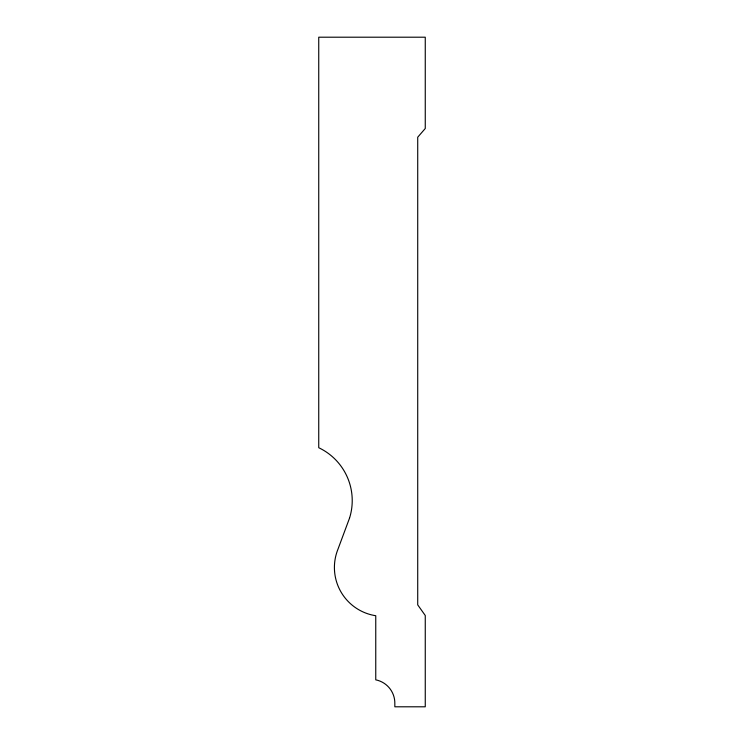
<?xml version="1.0" encoding="UTF-8"?>
<svg xmlns="http://www.w3.org/2000/svg" width="744" height="744" viewBox="0 0 744 744"><rect width="100%" height="100%" fill="white"/><g stroke="black" fill="none" stroke-linecap="round" stroke-linejoin="round"><path stroke-width="1.12" d="M349.55 518.084L337.981 549.174A48.797 48.797 0 0 0 375.757 615.725L375.757 679.839A23.762 23.762 0 0 1 394.832 703.61L394.832 706.8L425.261 706.8L425.261 615.493L417.719 604.863L417.719 137.203L425.261 128.507L425.261 37.2L318.739 37.2L318.739 447.721A58.488 58.488 0 0 1 349.55 518.084"/></g></svg>
